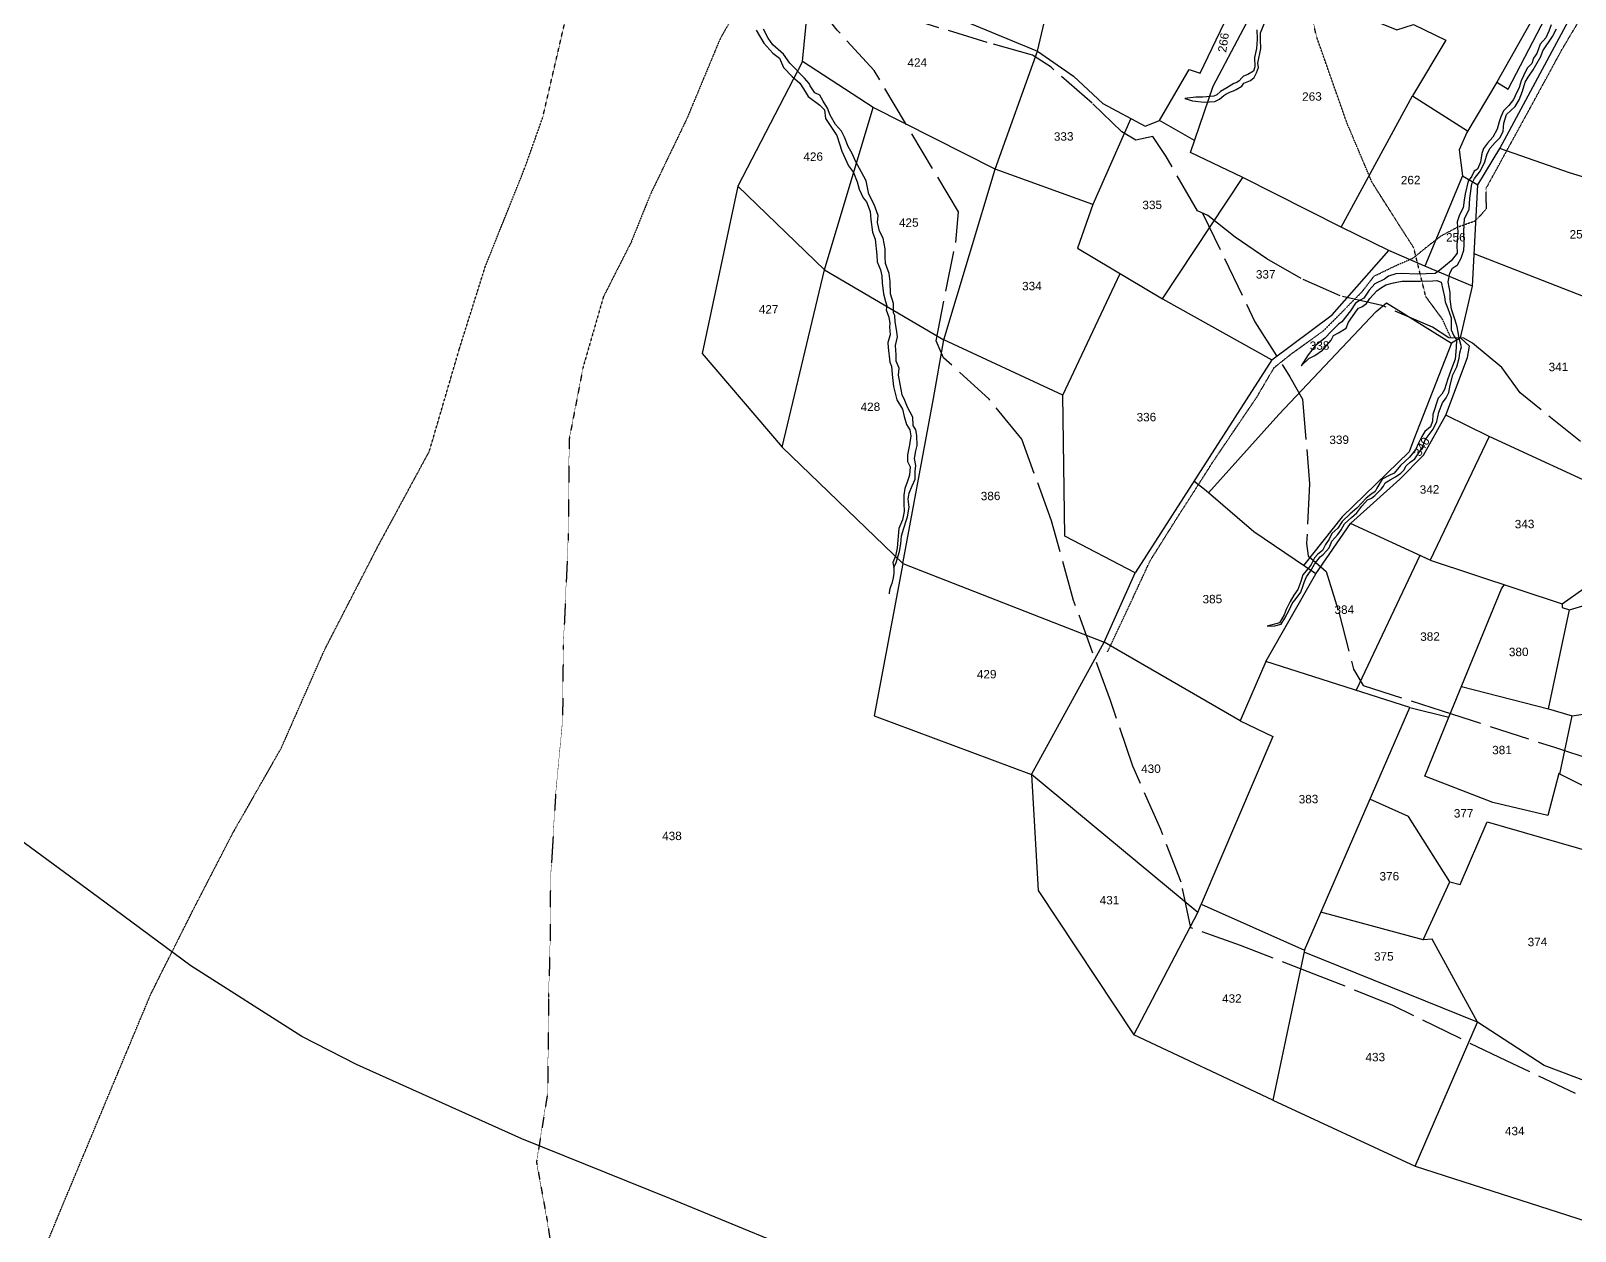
# Model space of a CAD drawing. Header units: inches. Extents: x 304037 to 460575, y 1453943 to 1639883.
# Drawn here: x 338732 to 340576, y 1592600 to 1594033 of the extents above; entities that cross this region are included whole.
import ezdxf

# ---------------------------------------------------------------- set-up
doc = ezdxf.new("R2010")
doc.units = ezdxf.units.IN
doc.header["$MEASUREMENT"] = 0
doc.linetypes.add('ACAD_ISO02W100', pattern=[15, 12, -3])
doc.linetypes.add('ACAD_ISO07W100', pattern=[3, 0, -3])
for name, color, linetype in [('CARTTRACK', 30, 'ACAD_ISO02W100'), ('NALA', 4, 'Continuous'), ('SURVEY_BND', 7, 'Continuous'), ('SURVEY_NO', 7, 'Continuous')]:
    doc.layers.add(name, color=color, linetype=linetype)
doc.layers.add('FOOTPATH', color=150, linetype='ACAD_ISO07W100', lineweight=30)
doc.styles.get("Standard").update_dxf_attribs({"font": 'arial.ttf'})

# ---------------------------------------------------------------- blocks, each defined once
blk = doc.blocks.new('KESAMANENIPALLE')
at = {"layer": 'CARTTRACK'}
for points in [[(101.29, -243.07), (83.59, -228.34), (78.22, -220.74), (69.67, -213.41), (67.09, -211.87), (62.67, -211.74), (57.8, -208.51), (42.89, -201.86), (30.54, -198.88), (18.98, -193.54), (8.85, -187.58), (-0.4, -181.04), (-8.48, -174.52), (-11.49, -173.03), (-20.57, -156.85), (-24.51, -150.81), (-29.57, -151.89), (-33.69, -149.36), (-42.41, -140.66), (-54.45, -129.86), (-59.92, -126.23), (-73.36, -122.25), (-96.38, -114.89)], [(97.33, -436.59), (76.97, -426.7), (62.99, -419.69), (43.2, -409.64), (21.98, -400.86), (-1.61, -391.34), (-16.27, -385.97), (-18.91, -372.3), (-24.76, -356.68), (-32.82, -337.71), (-39.26, -318.15), (-49.81, -288.28), (-56.03, -264.54), (-64.59, -240.23), (-74.05, -228.2), (-87.45, -215.75), (-89.65, -210.63), (-83.42, -181.49), (-82.46, -172.44), (-97.92, -145.95), (-106.93, -130.12), (-117.77, -118.05), (-127, -105.95), (-132.41, -100.87)], [(-9.99, -173.77), (5.12, -206.26), (15.26, -222.67), (18.99, -229.43), (20.74, -254.52), (19.6, -272.3), (20.01, -275.9), (25.33, -280.65), (28.86, -292.8), (33.04, -309.74), (35.83, -314.7), (59.17, -322.47), (92.41, -333.75), (113.91, -341.06)]]:
    blk.add_lwpolyline(points, dxfattribs=at)
at = {"layer": 'FOOTPATH', "ltscale": 0.0005}
for points in [[(-39.92, -303.67), (-32.08, -287.58), (-26.92, -276.8), (-18.58, -263.91), (-7.55, -247.18), (5.4, -228.59), (10.65, -219.91), (15.64, -216.02), (25.56, -209.05), (37.08, -197.69), (40.73, -193.09), (47.55, -189.92), (52.33, -187.91), (57.57, -183.78), (60.74, -181.41), (65.61, -178.9), (71.05, -177.05), (74.31, -173.56), (74.23, -167.62), (78.38, -160.27), (87.74, -143.71), (97.27, -126.7), (105.92, -112.59)], [(63.26, -211.76), (60.8, -206.17), (55.95, -199.42), (52.57, -184.88), (48.43, -178.25), (40.41, -165.23), (33.13, -147.35), (24.48, -121.69), (20.71, -103.45), (16.95, -95.94), (0.89, -76.97), (-11.52, -56.06), (-19.79, -44.92), (-35.49, -23.91), (-45.39, -16.9), (-73.63, -2.58), (-90.05, 3.05), (-103.28, 7.34)], [(-364.66, -492.86), (-352.21, -463.73), (-335.37, -424.82), (-325.35, -401.68), (-312.93, -377.74), (-300.18, -353.84), (-285.68, -329.16), (-272.5, -300.27), (-256.08, -269.39), (-240.52, -241.51), (-231.19, -211.15), (-223.19, -186.86), (-211.21, -158.05), (-205.58, -142.9), (-197.15, -108.62), (-190.48, -84.73), (-189.29, -79.5)], [(-134.58, -90.69), (-143.76, -105.03), (-152.64, -120.24), (-162.71, -143.58), (-173.86, -165.98), (-179.79, -180.17), (-188.25, -196.31), (-194.54, -217.05), (-198.95, -238.38), (-199.67, -268.53), (-201.56, -300.83), (-202.01, -322.01), (-204.35, -343.79), (-206.24, -369.68), (-206.6, -388.58), (-207.23, -404.03), (-207.86, -432.37), (-211.45, -452.99), (-208.49, -470.58), (-206.78, -483.12)]]:
    blk.add_lwpolyline(points, dxfattribs=at)
at = {"layer": 'NALA'}
for points in [[(6.83, -119.52), (6.86, -122.36), (6.68, -125.05), (5.99, -127.71), (6.11, -130.54), (5.62, -131.81), (3.96, -132.75), (2.69, -133.23), (2.17, -133.72), (1.35, -134.65), (0.63, -135.14), (-0.19, -135.44), (-2.32, -136.69), (-4.23, -137.69), (-5.29, -138.72), (-6.26, -139.08), (-9.46, -139.29), (-11.55, -139.29), (-14.85, -139.65), (-12.61, -140.35), (-9.07, -140.8), (-5.92, -140.62), (-4.53, -139.99), (-3.26, -138.96), (-2.68, -138.54), (-1.29, -137.9), (-0.32, -137.54), (0.47, -137.21), (2.16, -136.18), (2.75, -135.34), (4.77, -134.56), (5.86, -133.68), (6.59, -132.35), (7.14, -130.75), (7.01, -129.48), (7.89, -125.06), (7.9, -122.51), (7.9, -120.48), (9.32, -117.09)], [(94.24, -119.19), (93.51, -121.06), (92.54, -123.06), (90.85, -124.93), (89.82, -127.67), (88.82, -129), (88.33, -130.6), (86.91, -132.02), (85.79, -134.2), (85.09, -135.71), (84.45, -137.67), (83.27, -140.18), (82.73, -141.21), (81.3, -142.96), (79.73, -144.56), (78.91, -146.35), (78.43, -147.8), (77.76, -149.99), (76.42, -152.35), (74.88, -154.1), (73.61, -155.62), (73.16, -157.16), (72.7, -159.66), (71.82, -161.74), (70.82, -162.35), (70.1, -163.8), (69.01, -165.34), (68.06, -169.08), (67.7, -170.95), (67.34, -173.16), (66.28, -175.25), (65.52, -177.35), (65.7, -180.46), (65.4, -184.25), (65.4, -186.67), (63.61, -188.91), (60.22, -191.65), (58.84, -192.62), (53.44, -192.75), (48.81, -192.45), (47.16, -192.58), (44.91, -193.24), (43.71, -194.12), (40.85, -195.41), (39.12, -197.28), (37.59, -199.64), (36.43, -200.24), (35.01, -201.09), (33.53, -203.32), (30.94, -206.58), (29.96, -207.27), (27.84, -209.35), (25.8, -211.39), (23, -213.54), (20.77, -216.23), (18.69, -219.48), (20.99, -217.35), (22.82, -216.47), (25.07, -214.97), (27.69, -211.94), (28.37, -210.59), (29.93, -209.82), (32.2, -208.51), (32.91, -206.68), (35.51, -203.03), (35.97, -202.55), (36.93, -202.2), (38.33, -201.24), (39.35, -199.72), (41.4, -197.55), (42.5, -196.74), (44.15, -195.76), (46.38, -195.2), (47.36, -195.01), (49.02, -194.76), (50.25, -194.76), (51.46, -194.78), (54.4, -194.83), (58.14, -194.74), (59.33, -194.72), (60.56, -195.22), (61.54, -199.52), (61.7, -201), (62.41, -202.99), (63.43, -205.85), (63.37, -209.35), (64.1, -211.22), (64.87, -212.36), (64.76, -214.61), (64.47, -218.06), (63.37, -220.67), (62.14, -223.96), (61.14, -227.1), (60.32, -228.45), (59.18, -229.6), (57.57, -234.43), (57.42, -236.4), (56.8, -238.12), (55.13, -239.43), (54.19, -240.91), (53.17, -242.9), (52.32, -244.92), (50.5, -247), (47.83, -249.51), (45.89, -251.71), (44.41, -252.44), (42.31, -253.42), (40.64, -256.08), (40.14, -257.14), (38.85, -258.01), (37.43, -259.01), (36.12, -260.45), (34.68, -261.99), (32.68, -263.63), (30.24, -265.85), (28.9, -267.79), (27.17, -269.41), (26.28, -271.03), (25.21, -272.61), (24.3, -274.37), (22.94, -275.44), (21.9, -276.54), (20.88, -278.49), (20.08, -279.57), (20, -279.65), (18.36, -281.54), (17.71, -283.56), (16.79, -285.88), (15.62, -287.54), (14.46, -289.45), (13.31, -291.76), (12.62, -293.39), (11.29, -295.72), (7.62, -296.63), (9.89, -296.55), (11.77, -296.11), (12.83, -294.36), (14.25, -291.83), (15.08, -290.04), (16.33, -288.58), (17.67, -286.71), (18.38, -284.75), (18.81, -283.56), (19.4, -282.14), (20.61, -280.48), (21.88, -278.48), (23.61, -276.3), (24.61, -275.55), (26.26, -273.68), (27.15, -271.64), (28.89, -269.67), (29.89, -268.32), (30.89, -266.61), (33.04, -264.71), (34.6, -263.34), (36.18, -261.36), (37.87, -259.51), (39.08, -259.09), (40.04, -258.3), (41.92, -256.43), (42.61, -255.52), (43.15, -254.6), (44.71, -253.66), (46.21, -252.85), (47.86, -251.7), (48.76, -250.87), (49.51, -249.64), (50.63, -248.5), (52.03, -247.54), (54.32, -244.3), (55.24, -241.97), (56.38, -240.39), (57.63, -238.81), (58.7, -236.55), (59.34, -233.82), (60.51, -231.07), (61.57, -229.6), (62.41, -227.96), (62.89, -225.77), (63.7, -222.75), (64.93, -220.41), (65.62, -217.86), (65.87, -216.21), (66.31, -214.42), (65.74, -212.34), (65.1, -208.52), (64.53, -206.53), (63.53, -203.22), (63.16, -200.26), (63.24, -198.31), (62.64, -195.09), (63.18, -192.56), (63.99, -191.12), (65.53, -190.06), (66.6, -188.17), (67.47, -185.76), (67.53, -184.06), (67.49, -180.19), (67.79, -176.34), (69.16, -173.68), (69.39, -170.34), (70.03, -166.11), (70.89, -164.51), (72.64, -162.31), (74.04, -159.65), (74.75, -157.27), (75.62, -155.54), (77.14, -153.94), (78.67, -152.48), (79.54, -150.62), (79.75, -148.24), (80.65, -145.68), (83.25, -143.29), (84.46, -141.36), (85.5, -138.8), (86.28, -136.09), (87.21, -134.61), (88.71, -132.49), (89.55, -131.11), (91.01, -128.52), (91.69, -126.88), (94.55, -122.68), (95.82, -120.41)], [(-141.9, -117.69), (-139.6, -121.6), (-137.04, -124.6), (-135, -126.13), (-133.87, -128.9), (-131.39, -131.58), (-129.06, -133.61), (-128.02, -135.29), (-127.27, -136.64), (-126.64, -137.63), (-123.25, -140.2), (-121.85, -141.66), (-121.66, -144.24), (-120.01, -146.65), (-118.27, -149.26), (-116.87, -153.97), (-114.99, -158.35), (-113.52, -160.34), (-112.49, -163.1), (-111.87, -165.28), (-110.72, -167.91), (-109.8, -169.08), (-108.68, -171.98), (-108.51, -174.34), (-108.14, -178.13), (-107.29, -180.27), (-106.92, -184.98), (-106.85, -186.99), (-105.85, -189.32), (-105.48, -191.12), (-105.37, -193.2), (-105.02, -196.51), (-104.53, -198.81), (-104.16, -200.06), (-104.31, -201.28), (-103.53, -203.45), (-103.31, -205.3), (-103.39, -206.32), (-103.23, -208.72), (-103.99, -210.93), (-103.92, -212.47), (-103.45, -216.81), (-103, -218.05), (-102.84, -220.49), (-102.45, -224.04), (-101.49, -228.04), (-99.89, -230.82), (-99.43, -233.03), (-98.7, -235.43), (-97.75, -236.99), (-97.54, -238.74), (-97.93, -241.44), (-98.57, -244.45), (-98.62, -246.38), (-97.85, -247.97), (-98.03, -250.44), (-98.78, -252.55), (-99.47, -254.38), (-99.83, -256.35), (-99.86, -258.87), (-99.76, -261.18), (-100.25, -263.68), (-101.38, -266.24), (-101.98, -271.94), (-102.52, -274.41), (-103.29, -276.31), (-103.03, -277.81), (-102.31, -276.34), (-101.26, -273.07), (-100.87, -270.83), (-100.64, -268.4), (-99.89, -266.14), (-99.22, -263.98), (-98.76, -262.77), (-98.27, -259.92), (-98.5, -257.56), (-98.19, -255.75), (-97.29, -253.59), (-96.36, -251.7), (-96.38, -249.28), (-96.13, -247.56), (-96.51, -245.55), (-96.07, -243.2), (-95.61, -241.68), (-95.76, -238.67), (-95.97, -236.97), (-96.77, -235.67), (-96.87, -233.25), (-98.34, -230.29), (-99.19, -228.23), (-99.96, -226.54), (-100.48, -223.38), (-100.94, -220.73), (-100.73, -218.65), (-101.54, -216.55), (-101.56, -214.67), (-101.66, -211.89), (-101.1, -209.36), (-101.33, -207.12), (-101.69, -204.88), (-101.79, -202.94), (-102.18, -202.22), (-102.18, -199.44), (-102.98, -196.48), (-103.03, -192.91), (-103.26, -190.48), (-103.93, -188.63), (-104.4, -187.5), (-104.4, -185.54), (-104.42, -183.1), (-104.96, -180.01), (-106.04, -177.83), (-106.53, -175.31), (-106.35, -173.25), (-107.49, -169.93), (-108.99, -166.89), (-109.78, -162.86), (-111.15, -160.33), (-112.82, -157.22), (-113.83, -154.73), (-114.96, -152.63), (-116, -149.83), (-116.9, -148.01), (-118.71, -146.08), (-120.25, -143.21), (-121.01, -141.16), (-122.23, -139.04), (-123.22, -137.23), (-124.72, -136.54), (-126.04, -134.46), (-126.37, -133.71), (-127.66, -132.2), (-131.97, -127.69), (-133.85, -124.92), (-136.98, -122.12), (-138.31, -120.1), (-139.64, -117.41)], [(-103.03, -277.81), (-103.02, -278.52), (-103.03, -279.5), (-103.28, -280.9), (-103.75, -282.5), (-104.08, -283.51), (-104.39, -284.49), (-104.51, -285.43), (-104.57, -285.63)]]:
    blk.add_lwpolyline(points, dxfattribs=at)
at = {"layer": 'SURVEY_BND'}
for points in [[(-93.41, -110.03), (-58.38, -125.03), (-52.69, -101.8), (-44.8, -79.02), (-38.86, -64.48)], [(77.85, -136.06), (81.19, -138.17), (93.77, -114.77), (101.35, -100.27), (111.54, -78.34), (107.76, -78.01), (99.63, -95.76), (96.8, -103.35), (77.85, -136.06), (68.72, -150.84), (66.44, -155.95), (67.33, -163.68), (71.84, -166.46), (78.52, -155.76)], [(-58.38, -125.03), (-47.8, -132.63), (-39.17, -140.79), (-26.69, -147.75), (-22.44, -146.09), (-13.41, -131.04), (-10.16, -132.16), (0.94, -109.77), (6.07, -94.83)], [(-71.46, -159.94), (-107.43, -141.11), (-128.25, -127.24), (-124.82, -96.88)], [(31.07, -178.43), (2.11, -163.34), (-13.39, -155.69), (-6.34, -136.11), (8.43, -108.87), (14.24, -97.36), (19.16, -100.36), (16.65, -106.68), (48.35, -120.09), (53.35, -118.55), (62.86, -123.36), (52.77, -139.75)], [(138.69, -175.9), (99.12, -163.19), (78.52, -155.76), (102.29, -112.79)], [(-128.25, -127.24), (-147.93, -163.97), (-122.46, -189.12), (-107.43, -141.11)], [(-30.94, -145.38), (-42.56, -170.77), (-71.46, -159.94), (-58.38, -125.03)], [(67.33, -163.68), (55.82, -190.36), (45.11, -185.56), (31.07, -178.43), (52.77, -139.75), (68.99, -150.4)], [(-12.13, -152.19), (-22.44, -146.09)], [(-122.46, -189.12), (-87.37, -210.43), (-71.46, -159.94)], [(-147.93, -163.97), (-159.17, -213.56), (-135.78, -241.68), (-122.46, -189.12)], [(-42.56, -170.77), (-47.27, -183.73), (-22.21, -199.04), (2.11, -163.34)], [(69.9, -196.45), (71.84, -166.46)], [(193.44, -616.42), (183.01, -608.92), (160.63, -599.4), (139.86, -588.64), (97.83, -572.63), (56.2, -556.11), (8.66, -537.22), (-39.09, -517.77), (-89.36, -497.71), (-121.34, -485.98), (-172.02, -464.26), (-215.72, -446.03), (-264.51, -423.34), (-280.65, -414.77), (-313.35, -393.36), (-340.51, -372.69), (-380.56, -342.54), (-396, -331.05), (-428.96, -307.79), (-478.63, -276.87), (-498.89, -247.3), (-519.94, -216.82), (-543.32, -182.67)], [(-22.21, -199.04), (9.95, -217.59), (28.11, -204.49), (45.11, -185.56)], [(129.25, -210.69), (70.51, -186.93)], [(9.95, -217.59), (-31.45, -280.31), (-52.16, -269.2), (-52.17, -227.3), (-34.74, -191.39)], [(66.11, -211.84), (69.9, -196.45), (55.82, -190.36)], [(-9.34, -256.87), (11.84, -233.87), (41.17, -203.68), (44.29, -201.12), (63.44, -213.3), (51.74, -242.02), (50.38, -245.48), (30.31, -264.52), (18.61, -278.79)], [(-135.78, -241.68), (-100.38, -276.68), (-90.64, -227.73), (-87.37, -210.43)], [(-52.17, -227.3), (-87.37, -210.43)], [(22.25, -281.33), (32.7, -266.54), (47.58, -253.48), (54.61, -246.49), (61.45, -234.65), (68.07, -217.68), (68.74, -214.28), (66.11, -211.84), (63.44, -213.3)], [(110.9, -258.72), (74.24, -241.22), (61.45, -234.65)], [(74.24, -241.22), (56.19, -277.7), (32.7, -266.54)], [(7.02, -307.12), (22.25, -281.33), (3.98, -268.57), (-10.04, -256.25), (-13.65, -253.34)], [(-100.38, -276.68), (-109.5, -321.79), (-62.97, -339.76), (-40.92, -300.81)], [(-100.38, -276.68), (-40.92, -300.81), (-31.45, -280.31)], [(53.16, -276.26), (33.72, -316.03)], [(56.19, -277.7), (95.3, -291.13), (101.79, -286.67)], [(49.61, -321.33), (61.13, -324.39), (77.27, -286.51), (78.18, -285.25)], [(65.01, -315.29), (90.75, -322.31), (97.42, -293)], [(95.3, -291.13), (95.23, -292.26), (97.42, -293), (110.28, -289.26), (148.69, -291.27), (163.98, -299.37), (184.62, -298.92), (208.59, -292.85), (198.77, -291.59), (170.36, -295.48)], [(90.75, -322.31), (97.82, -324.44), (127.25, -320.39), (144.04, -308.65), (154.61, -308.91), (157.67, -296.03)], [(-0.76, -324.65), (-40.92, -300.81)], [(17.39, -393.05), (49.61, -321.33), (7.02, -307.12), (-0.76, -324.65), (8.85, -329.45), (-13.13, -378.94)], [(60.87, -373.33), (63.84, -374.07), (72.12, -355.61), (104.25, -365.32), (113.87, -352.06), (94.25, -341.97), (93.62, -341.58), (90.21, -354.01), (73.89, -349.92), (53.85, -341.83), (61.13, -324.39)], [(93.93, -341.78), (97.82, -324.44)], [(-62.97, -339.76), (-61.44, -374.32), (-33.56, -417.5), (-14.09, -381.41), (-62.97, -339.76)], [(52.69, -390.37), (60.87, -373.33), (48.84, -353.69), (37.43, -348.43)], [(-14.09, -381.41), (-13.13, -378.94), (17.39, -393.05), (7.39, -437.39), (-33.56, -417.5)], [(68.55, -415.09), (55.38, -390.26), (52.69, -390.37), (22.43, -381.83)], [(7.39, -437.39), (49.47, -457.62), (68.55, -415.09), (17.27, -393.58)], [(49.47, -457.62), (100.27, -474.7), (105.07, -434.85), (88.13, -428.23), (68.55, -415.09)]]:
    blk.add_lwpolyline(points, dxfattribs=at)
at = {"layer": 'SURVEY_NO'}
for s, rotation, p in [('266', 80.5291, (-2.41, -126.27)), ('340', 57.0083, (53.57, -247.09))]:
    blk.add_text(s, height=2.5, rotation=rotation, dxfattribs=at).set_placement(p)
for s, p in [('424', (-97.07, -129.2)), ('263', (20, -140.81)), ('333', (-53.87, -151.71)), ('426', (-128.33, -156.74)), ('262', (48.98, -166.01)), ('425', (-100.2, -176.7)), ('335', (-27.85, -172.38)), ('256', (62.19, -183.17)), ('255', (98.88, -182.74)), ('337', (5.58, -193.43)), ('334', (-63.88, -196.01)), ('427', (-142.14, -201.9)), ('338', (21.3, -214.79)), ('341', (92.15, -222.05)), ('428', (-112.31, -231.25)), ('336', (-30.39, -235.38)), ('339', (26.76, -242.84)), ('386', (-76.96, -258.19)), ('342', (53.41, -257.93)), ('343', (81.49, -268.58)), ('385', (-11.51, -289.66)), ('384', (27.63, -293.31)), ('382', (52.98, -301.62)), ('380', (79.25, -306.53)), ('429', (-78.81, -311.1)), ('381', (73.91, -335.59)), ('430', (-30.4, -339.8)), ('383', (16.27, -349.43)), ('377', (62.28, -354.22)), ('438', (-172.89, -357.91)), ('376', (39.97, -372.64)), ('431', (-43.22, -378.67)), ('375', (38.02, -396.43)), ('374', (83.7, -392.71)), ('432', (-7.26, -408.35)), ('433', (35.11, -426.3)), ('434', (76.23, -448.79))]:
    blk.add_text(s, height=2.5, dxfattribs=at).set_placement(p)

msp = doc.modelspace()

# ---------------------------------------------------------------- block references
at = {"xscale": 4.020763763909134, "yscale": 4.020763763866853, "zscale": 4.020763763886584, "rotation": 0.7442163432969744}
msp.add_blockref('KESAMANENIPALLE', (340162.1, 1594514.4), dxfattribs=at)

doc.saveas('drawing.dxf')
